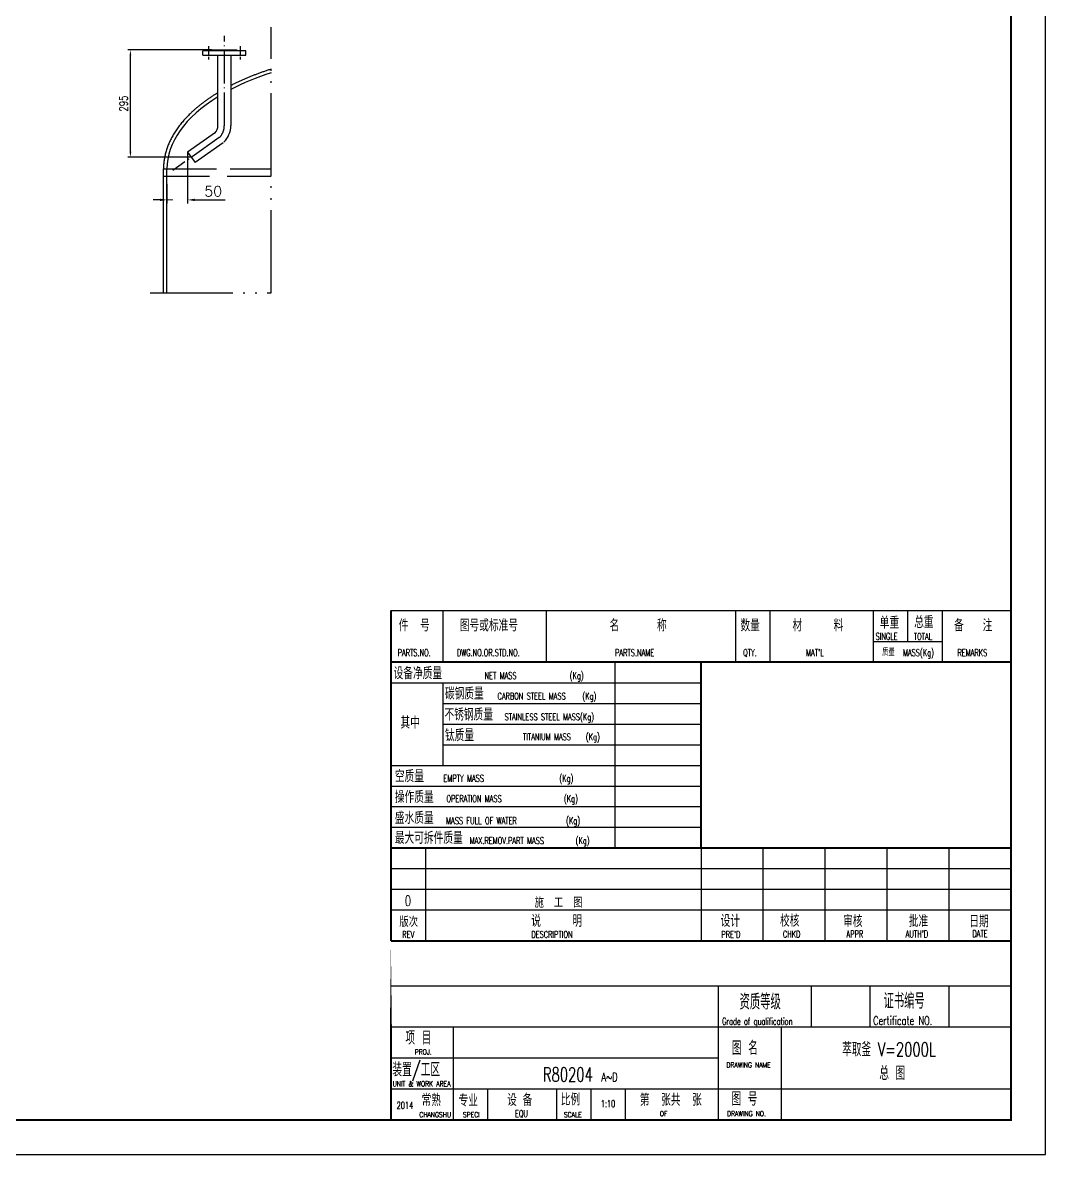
# Model space of a CAD drawing. Extents: x -5195 to 745, y -4429 to 3981.
# Drawn here: x -2225 to 745, y -4429 to -1141 of the extents above; entities that cross this region are included whole.
import ezdxf

# ---------------------------------------------------------------- set-up
doc = ezdxf.new("R2010")
doc.units = 0
doc.header["$MEASUREMENT"] = 0
doc.linetypes.add('ACAD_ISO04W100', pattern=[30.5, 24, -3, 0.5, -3])
doc.linetypes.add('ACAD_ISO05W100', pattern=[34, 24, -3, 0.5, -3, 0.5, -3])
doc.layers.get('DEFPOINTS').update_dxf_attribs({"linetype": 'CONTINUOUS'})
for name, color, linetype in [('1中心线', 3, 'ACAD_ISO04W100'), ('3轮廓', 7, 'CONTINUOUS'), ('3轮廓、图框', 7, 'CONTINUOUS'), ('4文字、标注、剖面线', 5, 'CONTINUOUS'), ('4文字标注', 5, 'CONTINUOUS'), ('6断裂线', 6, 'ACAD_ISO05W100')]:
    doc.layers.add(name, color=color, linetype=linetype)
doc.layers.add('标注，文字', color=5, linetype='CONTINUOUS', lineweight=18)
doc.styles.add('CHINA', font='romans.shx', dxfattribs={"bigfont": 'china.shx'})
doc.styles.add('样式 2', font='ROMANS.shx', dxfattribs={"width": 0.75, "bigfont": 'hmhz.shx'})
doc.dimstyles.new('总图', dxfattribs={"dimscale": 8, "dimtxt": 3, "dimasz": 2, "dimexe": 1, "dimexo": 0, "dimgap": 1, "dimtad": 1, "dimdec": 4, "dimzin": 11, "dimdsep": 46, "dimtxsty": '样式 2', "dimcen": 0, "dimclrd": 256, "dimclre": 256, "dimclrt": 256, "dimadec": 0, "dimazin": 0, "dimtfac": 0.7, "dimtdec": 4, "dimtmove": 0, "dimatfit": 3, "dimfxl": 1, "dimtolj": 1, "dimtzin": 11, "dimarcsym": 0})
doc.dimstyles.new('普通15CC', dxfattribs={"dimscale": 10, "dimtxt": 3, "dimasz": 2, "dimexe": 1, "dimexo": 0, "dimgap": 1, "dimtad": 1, "dimdec": 0, "dimzin": 11, "dimdsep": 46, "dimtxsty": 'CHINA', "dimcen": 0, "dimclrd": 5, "dimclre": 5, "dimclrt": 5, "dimadec": 0, "dimazin": 0, "dimtfac": 0.7, "dimtdec": 4, "dimtofl": 0, "dimtmove": 0, "dimatfit": 0, "dimfxl": 1, "dimtolj": 1, "dimtzin": 11, "dimarcsym": 0})

# ---------------------------------------------------------------- blocks, each defined once
blk = doc.blocks.new('*D74')
at = {"layer": '3轮廓、图框', "color": 5, "lineweight": -2}
for p, q in [((-1745.4, -1517.2), (-1745.4, -1666.3)), ((-1805.6, -1610.8), (-1805.6, -1666.3)), ((-1825.6, -1656.3), (-1845.6, -1656.3)), ((-1725.4, -1656.3), (-1636.8, -1656.3))]:
    blk.add_line(p, q, dxfattribs=at)
at = {"layer": '3轮廓、图框', "color": 5}
for points in [[(-1825.6, -1659.6), (-1825.6, -1652.9), (-1805.6, -1656.3)], [(-1725.4, -1652.9), (-1725.4, -1659.6), (-1745.4, -1656.3)]]:
    blk.add_solid(points, dxfattribs=at)
at = {"layer": 'DEFPOINTS', "color": 0}
for p in [(-1745.4, -1517.2), (-1805.6, -1610.8), (-1745.4, -1656.3)]:
    blk.add_point(p, dxfattribs=at)
at = {"layer": '3轮廓、图框', "color": 5, "insert": (-1671.1, -1631.3), "char_height": 30, "attachment_point": 5, "style": 'CHINA'}
blk.add_mtext('\\A1;50{}{{\\H0.7x;}{}}', dxfattribs=at)
blk = doc.blocks.new('*D75')
at = {"layer": '4文字、标注、剖面线', "lineweight": -2}
for p, q in [((-1675.6, -1220.8), (-1919.6, -1220.8)), ((-1911.6, -1516.3), (-1911.6, -1236.8)), ((-1734.3, -1532.3), (-1919.6, -1532.3))]:
    blk.add_line(p, q, dxfattribs=at)
at = {"layer": '4文字、标注、剖面线'}
for points in [[(-1909, -1236.8), (-1914.3, -1236.8), (-1911.6, -1220.8)], [(-1914.3, -1516.3), (-1909, -1516.3), (-1911.6, -1532.3)]]:
    blk.add_solid(points, dxfattribs=at)
at = {"layer": 'DEFPOINTS', "color": 0}
for p in [(-1911.6, -1220.8), (-1675.6, -1220.8), (-1734.3, -1532.3)]:
    blk.add_point(p, dxfattribs=at)
at = {"layer": '4文字、标注、剖面线', "insert": (-1931.6, -1376.5), "char_height": 24, "attachment_point": 5, "rotation": 90, "style": '样式 2'}
blk.add_mtext('\\A1;295{}{{\\H0.7x;}{}}', dxfattribs=at)

msp = doc.modelspace()

# ---------------------------------------------------------------- linework, layer by layer
at = {"layer": '1中心线', "ltscale": 4}
for p, q in [((-1638.88908, -1440.04881), (-1638.88908, -1179.71756)), ((-1653.53374, -1475.40415), (-1788.88908, -1570.75949))]:
    msp.add_line(p, q, dxfattribs=at)
at = {"layer": '1中心线'}
for p, q in [((-1684.72241, -1209.93011), (-1684.72241, -1248.26344)), ((-1593.05575, -1209.93011), (-1593.05575, -1248.26344))]:
    msp.add_line(p, q, dxfattribs=at)
at = {"layer": '1中心线', "ltscale": 4}
msp.add_arc((-1688.88908, -1440.04881), 50, 315, 0, dxfattribs=at)
at = {"layer": '3轮廓'}
for p, q in [((-1701.38908, -1235.76344), (-1701.38908, -1223.26344)), ((-1675.55575, -1220.76344), (-1602.22241, -1220.76344)), ((-1675.55575, -1223.26344), (-1675.55575, -1220.76344)), ((-1657.63908, -1440.04881), (-1657.63908, -1235.76344)), ((-1620.13908, -1235.76344), (-1620.13908, -1440.04881)), ((-1602.22241, -1220.76344), (-1602.22241, -1223.26344)), ((-1576.38908, -1235.76344), (-1576.38908, -1223.26344))]:
    msp.add_line(p, q, dxfattribs=at)
at = {"layer": '3轮廓', "color": 7}
for p, q in [((-1815.55575, -1926.33408), (-1815.55575, -1566.14159)), ((-1805.55575, -1926.33408), (-1805.55575, -1566.14159)), ((-1815.55575, -1586.97492), (-1681.62101, -1586.97492)), ((-1630.89748, -1586.97492), (-1502.84719, -1586.97492))]:
    msp.add_line(p, q, dxfattribs=at)
at = {"layer": '3轮廓'}
msp.add_lwpolyline([(645.38295, 3881.18614, 6, 6, 0), (645.38295, -4328.81386, 6, 6, 0), (-4944.61705, -4328.81386, 6, 6, 0), (-4944.61705, 3881.18614, 6, 6, 0), (645.38295, 3881.18614, 6, 6, 0), (645.38295, -4328.81386, 0, 0, 0)], format="xyseb", dxfattribs=at)
at = {"layer": '3轮廓', "color": 7}
for start_param, end_param in [(5.2898962633, 5.5188969302), (5.6040641044, 6.2831853072)]:
    msp.add_ellipse((-1138.88908, -1566.14159), major_axis=(-666.66667, 0), ratio=0.5, start_param=start_param, end_param=end_param, dxfattribs=at)
for points, knots in [([(-1502.84719, -1276.35488), (-1504.62365, -1276.92675), (-1509.64812, -1278.56095), (-1517.87404, -1281.31521), (-1527.48321, -1284.65481), (-1536.9777, -1288.07826), (-1546.35471, -1291.58462), (-1555.61151, -1295.17293), (-1564.74538, -1298.84224), (-1573.75365, -1302.59154), (-1582.63369, -1306.41986), (-1591.38289, -1310.32615), (-1599.99869, -1314.30939), (-1608.47857, -1318.36854), (-1615.17298, -1321.68623), (-1619.04027, -1323.65028), (-1620.13908, -1324.21223)], [1430.8695863594, 1430.8695863594, 1430.8695863594, 1430.8695863594, 1437.5879931634, 1449.8901769951, 1462.0981136458, 1474.2098597979, 1486.2235450709, 1498.1373749256, 1509.9496336555, 1521.6586874711, 1533.2629876797, 1544.7610739659, 1556.1515777754, 1567.4332258061, 1578.6048436094, 1583.0478316452, 1583.0478316452, 1583.0478316452, 1583.0478316452]), ([(-1657.63908, -1345.04936), (-1659.71549, -1346.30376), (-1664.2415, -1349.07822), (-1671.13502, -1353.44367), (-1678.28467, -1358.13654), (-1685.27535, -1362.89414), (-1692.10497, -1367.7153), (-1698.77147, -1372.59885), (-1705.27283, -1377.5436), (-1711.60706, -1382.54835), (-1717.77222, -1387.61191), (-1723.76638, -1392.73308), (-1729.58766, -1397.91062), (-1735.23418, -1403.14332), (-1740.70412, -1408.42994), (-1745.99568, -1413.76922), (-1751.10705, -1419.15992), (-1756.03649, -1424.60073), (-1760.78224, -1430.09036), (-1765.34259, -1435.62749), (-1769.71582, -1441.21076), (-1773.90026, -1446.83879), (-1777.89422, -1452.51015), (-1781.69605, -1458.22337), (-1785.30411, -1463.97695), (-1788.71679, -1469.76931), (-1791.93248, -1475.59882), (-1794.94963, -1481.46378), (-1797.76668, -1487.3624), (-1800.38215, -1493.29285), (-1802.79457, -1499.25317), (-1805.00255, -1505.24133), (-1807.00476, -1511.2552), (-1808.79992, -1517.29257), (-1810.38688, -1523.35111), (-1811.76456, -1529.42842), (-1812.932, -1535.522), (-1813.88836, -1541.62928), (-1814.63295, -1547.7476), (-1815.1652, -1553.87428), (-1815.48472, -1560.00648), (-1815.55575, -1564.09718), (-1815.55575, -1566.14159)], [1634.538436157, 1634.538436157, 1634.538436157, 1634.538436157, 1643.2715621617, 1653.6491964083, 1663.9114333135, 1674.0581688868, 1684.0894401276, 1694.0054297529, 1703.806470971, 1713.4930522785, 1723.0658222536, 1732.5255943142, 1741.8733514024, 1751.1102505546, 1760.2376273054, 1769.2569998738, 1778.170073068, 1786.9787418438, 1795.6850944429, 1804.2914150359, 1812.8001857872, 1821.2140882609, 1829.5360040825, 1837.7690147763, 1845.9164006989, 1853.9816389996, 1861.9684005454, 1869.8805457626, 1877.7221193621, 1885.4973439313, 1893.2106123985, 1900.8664793923, 1908.4696515401, 1916.0249767681, 1923.5374326826, 1931.0121141239, 1938.4542199921, 1945.8690394535, 1953.2619376289, 1960.6383408692, 1968.0037217121, 1975.3635836097, 1975.3635836097, 1975.3635836097, 1975.3635836097])]:
    msp.add_open_spline(points, degree=3, knots=knots, dxfattribs=at)
at = {"layer": '3轮廓、图框'}
for p, q in [((-1576.38908, -1223.26344), (-1701.38908, -1223.26344)), ((-1701.38908, -1235.76344), (-1576.38908, -1235.76344)), ((-1664.33221, -1460.0759), (-1745.40651, -1517.19124)), ((-1642.73527, -1490.73241), (-1723.27649, -1547.47222)), ((-1745.40651, -1517.19124), (-1723.27649, -1547.47222)), ((-1154.61705, -2998.81386), (-1154.61705, -3538.81386)), ((-1154.61705, -3538.81386), (-1154.61705, -3658.81386)), ((-1154.61705, -3808.81386), (645.38295, -3808.81386)), ((-1154.61705, -3808.81386), (645.38295, -3808.81386)), ((-1154.61705, -3808.81386), (645.38295, -3808.81386)), ((-1154.61705, -3808.81386), (645.38295, -3808.81386)), ((645.38295, -3808.81386), (645.38295, -4328.81386)), ((-1154.61705, -4328.81386), (645.38295, -4328.81386))]:
    msp.add_line(p, q, dxfattribs=at)
at = {"layer": '3轮廓、图框', "const_width": 6, "flags": 128}
for points in [[(-1154.61705, -2998.81386), (-1154.61705, -2848.81386)], [(645.38295, -2998.81386), (645.38295, -2848.81386)], [(-1154.61705, -3538.81386), (-1154.61705, -2998.81386)], [(-1154.61705, -2998.81386), (-254.61705, -2998.81386)], [(-1154.61705, -2998.81386), (645.38295, -2998.81386)], [(-254.61705, -2998.81386), (-254.61705, -3538.81386)], [(-1154.61705, -3538.81386), (-254.61705, -3538.81386)], [(-1154.61705, -3538.81386), (645.38295, -3538.81386)], [(-1154.61705, -3808.81386), (-1154.61705, -3538.81386)], [(-1154.61705, -3808.81386), (645.38295, -3808.81386), (645.38295, -4328.81386), (-1154.61705, -4328.81386)]]:
    msp.add_lwpolyline(points, dxfattribs=at)
msp.add_lwpolyline([(-1154.61705, -3808.81386), (-1154.61705, -4328.81386)], close=True, dxfattribs=at)
at = {"layer": '3轮廓、图框'}
for radius in [31.25, 68.75]:
    msp.add_arc((-1688.88908, -1440.04881), radius, 315, 0, dxfattribs=at)
at = {"layer": '4文字、标注、剖面线'}
for p, q in [((-1154.61705, -2848.81386), (645.38295, -2848.81386)), ((-1004.61705, -2848.81386), (-1004.61705, -2998.81386)), ((-704.61705, -2848.81386), (-704.61705, -2998.81386)), ((-154.61705, -2848.81386), (-154.61705, -2998.81386)), ((-54.61705, -2848.81386), (-54.61705, -2998.81386)), ((245.38295, -2848.81386), (245.38295, -2998.81386)), ((345.38295, -2848.81386), (345.38295, -2938.81386)), ((445.38295, -2848.81386), (445.38295, -2998.81386)), ((245.38295, -2938.81386), (445.38295, -2938.81386)), ((-504.61705, -2998.81386), (-504.61705, -3538.81386)), ((-1154.61705, -3058.81386), (-254.61705, -3058.81386)), ((-1004.61705, -3058.81386), (-1004.61705, -3298.81386)), ((-1004.61705, -3118.81386), (-254.61705, -3118.81386)), ((-1004.61705, -3178.81386), (-254.61705, -3178.81386)), ((-1004.61705, -3238.81386), (-254.61705, -3238.81386)), ((-1154.61705, -3298.81386), (-254.61705, -3298.81386)), ((-1154.61705, -3358.81386), (-254.61705, -3358.81386)), ((-1154.61705, -3418.81386), (-254.61705, -3418.81386)), ((-1154.61705, -3478.81386), (-254.61705, -3478.81386)), ((-1054.61705, -3538.81386), (-1054.61705, -3808.81386)), ((-254.61705, -3538.81386), (-254.61705, -3808.81386)), ((-74.61705, -3538.81386), (-74.61705, -3808.81386)), ((105.38295, -3538.81386), (105.38295, -3808.81386)), ((285.38295, -3538.81386), (285.38295, -3808.81386)), ((465.38295, -3538.81386), (465.38295, -3808.81386)), ((-1154.61705, -3598.81386), (645.38295, -3598.81386)), ((-1154.61705, -3658.81386), (645.38295, -3658.81386)), ((-1154.61705, -3718.81386), (645.38295, -3718.81386)), ((-1154.61705, -3938.81386), (645.38295, -3938.81386)), ((-204.9951, -3938.81386), (-204.9951, -4328.81386)), ((65.38295, -3938.81386), (65.38295, -4058.81386)), ((235.38295, -3938.81386), (235.38295, -4058.81386)), ((465.38295, -3938.81386), (465.38295, -4058.81386)), ((-1154.61705, -4058.81386), (645.38295, -4058.81386)), ((-974.61705, -4058.81386), (-974.61705, -4328.81386)), ((-21.54621, -4058.81386), (-21.54621, -4328.81386)), ((-1154.61705, -4148.81386), (-204.9951, -4148.81386)), ((-1154.61705, -4238.81386), (645.38295, -4238.81386)), ((-874.61705, -4238.81386), (-874.61705, -4328.81386)), ((-674.61705, -4238.81386), (-674.61705, -4328.81386)), ((-574.61705, -4238.81386), (-574.61705, -4328.81386)), ((-474.61705, -4238.81386), (-474.61705, -4328.81386))]:
    msp.add_line(p, q, dxfattribs=at)
at = {"layer": '4文字标注'}
msp.add_lwpolyline([(745.38295, -4428.81386), (745.38295, 3981.18614), (-5194.61705, 3981.18614), (-5194.61705, -4428.81386)], close=True, dxfattribs=at)
at = {"layer": '6断裂线', "ltscale": 10}
for p, q in [((-1502.84719, -1926.33408), (-1502.84719, -1154.08124)), ((-1815.55575, -1566.14159), (-1662.1013, -1566.14159)), ((-1622.04908, -1566.14159), (-1502.84719, -1566.14159)), ((-1854.41088, -1926.33408), (-1502.84719, -1926.33408))]:
    msp.add_line(p, q, dxfattribs=at)
at = {"layer": '标注，文字'}
msp.add_line((-1805.55575, -1656.28491), (-1788.88908, -1656.28491), dxfattribs=at)

# ---------------------------------------------------------------- texts
at = {"layer": '4文字、标注、剖面线', "style": '样式 2', "width": 0.7}
for s, height, p in [('件  号', 35, (-1132.26532, -2909.74271)), ('图号或标准号', 35, (-955.12891, -2909.74271)), ('名      称', 35, (-520.26344, -2909.74271)), ('数量', 35, (-140.04516, -2909.74271)), ('材     料', 35, (11.02981, -2909.74271)), ('单重', 35, (264.30162, -2901.87136)), ('总重', 35, (364.52778, -2900.2377)), ('备   注', 35, (480.32678, -2909.74271)), ('SINGLE', 20, (252.21862, -2933.90139)), ('TOTAL', 20, (363.38866, -2934.48746)), ('质量', 20, (271.53922, -2980.16117)), ('MASS(Kg)', 20, (331.99422, -2981.56114)), ('PARTS.NO.', 20, (-1135.61517, -2981.56114)), ('DWG.NO.OR.STD.NO.', 20, (-963.48659, -2981.56114)), ('PARTS.NAME', 20, (-504.10013, -2981.56114)), ('QTY.', 20, (-132.23176, -2981.56114)), ("MAT'L", 20, (50.69143, -2981.56114)), ('REMARKS', 20, (490.23707, -2981.56114)), ('设备净质量', 35, (-1147.36788, -3048.59965)), ('NET MASS              (Kg)', 20, (-883.143, -3048.35071)), ('碳钢质量', 35, (-998.26808, -3107.97895)), ('CARBON STEEL MASS   (Kg)', 20, (-845.63468, -3107.78478)), ('其中', 35, (-1127.32702, -3192.28138)), ('不锈钢质量', 35, (-999.56315, -3168.65818)), ('STAINLESS STEEL MASS(Kg)', 20, (-824.9461, -3167.90945)), ('钛质量', 35, (-998.26808, -3228.95281)), ('TITANIUM MASS   (Kg)', 20, (-771.73419, -3225.98208)), ('空质量', 35, (-1143.70661, -3347.9344)), ('EMPTY MASS                    (Kg)', 20, (-1002.53039, -3346.53384)), ('操作质量', 35, (-1143.70661, -3408.19431)), ('OPERATION MASS                (Kg)', 20, (-993.77509, -3405.65026)), ('盛水质量', 35, (-1143.70661, -3468.91882)), ('MASS FULL OF WATER            (Kg)', 20, (-994.73937, -3469.69304)), ('最大可拆件质量', 35, (-1143.70661, -3526.97969)), ('MAX.REMOV.PART MASS       (Kg)', 20, (-926.57524, -3527.25136)), ('0', 30, (-1114.85946, -3707.29279)), ('施  工  图', 30, (-738.05289, -3712.17881)), ('版次', 30, (-1130.78582, -3768.08418)), ('说     明', 35, (-747.55618, -3768.08418)), ('设计', 35, (-197.60191, -3768.08418)), ('校核', 35, (-25.28378, -3767.71142)), ('审核', 35, (158.01879, -3768.90212)), ('批准', 35, (348.77417, -3768.52796)), ('日期', 35, (524.54477, -3769.4081)), ('REV', 20, (-1122.21842, -3800.04307)), ('DESCRIPTION', 20, (-747.09721, -3800.04307)), ("PRE'D", 20, (-195.19022, -3800.04307)), ('CHKD', 20, (-16.88619, -3799.13859)), ('APPR', 20, (167.78372, -3798.72109)), ("AUTH'D", 20, (339.67243, -3798.56829)), ('DATE', 20, (533.53833, -3798.00303)), ('资质等级', 45, (-142.60117, -4008.11238)), ('证书编号', 45, (275.58217, -4005.64172)), ('Grade of qualification', 20, (-193.49155, -4052.61604)), ('Certificate NO.', 25, (245.42653, -4052.81147)), ('项 目', 40, (-1113.07578, -4110.27628)), ('图 名', 40, (-164.71351, -4139.96461)), ('萃取釜 V=2000L', 40, (155.22675, -4144.04721)), ('PROJ.', 15, (-1086.04485, -4138.87353)), ('装置/工区', 40, (-1150.69366, -4202.53892)), ('DRAWING NAME', 15, (-180.9006, -4176.60811)), ('总 图', 40, (263.25626, -4213.17571)), ('R80204', 40, (-713.96535, -4216.87551)), ('A~D', 25, (-543.97069, -4216.87551)), ('UNIT & WORK AREA', 15, (-1150.2231, -4231.22188)), ('常熟', 35, (-1065.87823, -4288.62611)), ('专业', 35, (-958.62919, -4289.47169)), ('设 备', 35, (-817.77231, -4288.19405)), ('比例', 35, (-661.91223, -4286.89657)), ('1:10', 20, (-545.75286, -4291.39265)), ('第  张共  张', 35, (-432.3472, -4287.97057)), ('图 号', 40, (-166.13593, -4287.43338)), ('2014', 20, (-1138.47273, -4296.65052)), ('CHANGSHU', 15, (-1072.68014, -4321.10122)), ('SPECI', 15, (-946.10727, -4321.05799)), ('EQU', 20, (-794.95107, -4320.29023)), ('SCALE', 15, (-652.99175, -4321.05799)), ('OF', 15, (-374.36451, -4318.06855)), ('DRAWING NO.', 15, (-179.13688, -4318.06855))]:
    msp.add_text(s, height=height, dxfattribs=at).set_placement(p)

# ---------------------------------------------------------------- dimensions: what is measured, and where the dimension line sits
at = {"layer": '3轮廓、图框'}
dim = msp.add_linear_dim(base=(-1745.40651, -1656.27491), p1=(-1805.55575, -1610.77758), p2=(-1745.40651, -1517.19124), text='50{}{{\\H0.7x;}{}}', dimstyle='普通15CC', override={"dimdec": 2}, dxfattribs=at)
dim.commit()
dim.dimension.update_dxf_attribs({"geometry": '*D74', "text_midpoint": (-1671.12079, -1631.27491)})
at = {"layer": '4文字、标注、剖面线'}
dim = msp.add_linear_dim(base=(-1911.62247, -1220.76344), p1=(-1734.3415, -1532.33173), p2=(-1675.55575, -1220.76344), angle=90, text='295{}{{\\H0.7x;}{}}', dimstyle='总图', override={"dimdec": 2}, dxfattribs=at)
dim.commit()
dim.dimension.update_dxf_attribs({"geometry": '*D75', "text_midpoint": (-1931.62247, -1376.54758)})

doc.saveas('drawing.dxf')
